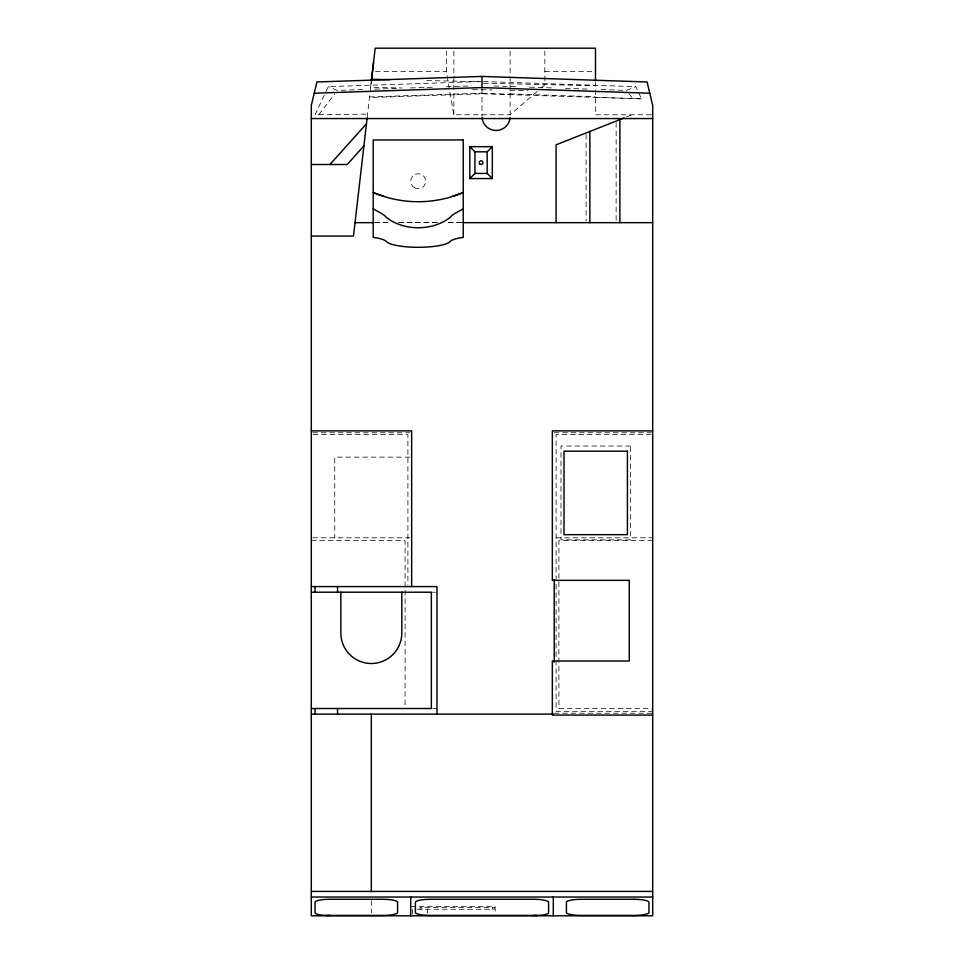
<?xml version="1.0" encoding="UTF-8"?>
<svg xmlns="http://www.w3.org/2000/svg" width="964" height="964" viewBox="0 0 964 964"><rect width="100%" height="100%" fill="white"/><g stroke="black" fill="none" stroke-linecap="round" stroke-linejoin="round"><path stroke-width="0.72" stroke-dasharray="4.82 3.62" d="M367.2 117.295L371.586 79.301M371.176 82.326L370.598 87.278L402.145 87.977M479.012 81.591L328.182 86.652L315.071 114.752L367.573 114.114M318.795 114.704L334.809 93.882M537.008 91.556L510.137 114.788L453.863 114.788L446.356 71.649L446.356 51.128M541.479 87.688L544.841 84.784L544.841 51.128M626.516 90.411L635.818 86.652L641.518 98.846L482 93.785L369.477 97.557M626.552 116.981L632.071 114.788M362.813 89.556L337.484 90.411L328.182 86.652M374.731 89.158L398.566 88.363M410.483 87.953L434.318 87.158M446.248 86.76L468.588 86.013M369.549 96.93L482 93.159M375.43 71.649L446.356 71.649M544.841 71.649L594.041 71.649M651.23 114.788L595.487 114.788L595.487 81.928M374.695 222.491L389.709 222.491M398.71 222.491L437.728 222.491M448.236 222.491L461.744 222.491M374.586 222.66L389.625 222.66M398.638 222.66L437.728 222.66M448.248 222.66L461.78 222.66M312.782 432.764L409.772 432.764M554.228 432.764L651.218 432.764M313.167 434.631L407.905 434.631L407.905 585.1M651.218 434.631L556.095 434.631L556.095 711.324L652.7 711.324M409.772 457.141L334.737 457.141L334.737 537.804M312.782 537.804L409.772 537.804M556.095 537.804L652.7 537.804M311.3 540.623L405.085 540.623L405.085 708.516M652.7 540.623L558.915 540.623L558.915 708.516L652.7 708.516M431.354 592.209L435.571 592.209M432.764 708.516L436.981 708.516M554.228 713.203L652.7 713.203M410.712 906.425L495.135 906.425L495.135 913.125M417.099 909.233L494.195 909.233L494.195 907.353L420.099 907.353L420.099 909.233M426.799 80.53L482 81.759M483.494 83.229L595.487 85.724M472.589 89.544L492.074 89.977M510.052 90.387L528.043 90.785M483.494 81.542L635.818 86.652M493.917 85.953L517.752 86.76M529.682 87.158L553.517 87.953M565.434 88.363L589.269 89.158M601.187 89.556L625.034 90.363M510.137 93.894L595.487 96.761M482 93.267L510.137 94.207M595.487 97.304L641.518 98.846M628.95 93.568L633.011 98.846M616.129 122.585L616.129 221.166M586.112 134.442L586.112 221.166M510.137 51.164L510.137 116.403M492.315 907.353L492.315 909.233M482 88.881L482 116.403M453.863 51.164L453.863 114.788M427.594 909.233L427.594 913.173M421.967 907.353L421.967 909.233M412.592 909.233L412.592 914.487M371.321 900.75L371.321 912.788M630.42 446.031L561.012 446.031L561.012 539.828L630.42 539.828L630.42 446.031M414.472 187.727A7.507 7.507 0 0 0 425.727 181.22A7.507 7.507 0 0 0 414.472 174.725A7.507 7.507 0 0 0 414.472 187.727"/><path stroke-width="1.45" d="M367.127 117.982L353.499 236.047L311.3 236.047M371.441 80.615L375.177 48.2L595.487 48.2L595.487 80.578M371.357 80.88L373.586 62.009M329.941 164.507L366.453 123.814M363.91 145.865L347.185 164.507L311.3 164.507M492.315 178.569L487.182 173.448L487.182 151.818L492.315 146.685L469.805 146.685L469.805 178.569L492.315 178.569L492.315 146.685M469.805 178.569L474.939 173.448L474.939 151.818L469.805 146.685M463.238 208.827L455.864 212.948A27.703 5.832 -17.4 0 0 450.104 217.382C432.559 231.203 403.868 231.203 386.335 217.382A27.703 5.832 17.4 0 0 380.563 212.948L373.201 208.827M624.094 117.945L556.095 144.805L556.095 222.66M482 76.433L316.927 81.964L311.3 105.413L311.3 915.8L652.7 915.8L652.7 105.413L647.073 81.964L482 76.433L482 87.591L649.784 93.219M314.216 93.219L482 87.591M330.049 915.426L326.302 915.414A13.243 2.651 0 0 1 315.047 912.8L315.047 902.292A15.002 3 0 0 1 330.049 899.292L382.575 899.292A15.002 3 0 0 1 397.59 902.292L397.59 912.8A15.147 3.025 0 0 1 382.575 915.426L326.724 915.426M311.3 118.548L652.7 118.548M474.939 151.818L487.182 151.818M474.939 173.448L487.182 173.448M355.041 222.66L373.08 222.66M463.286 222.66L652.7 222.66M311.3 430.884L411.652 430.884L411.652 586.582M652.7 430.884L552.348 430.884L552.348 580.352L629.263 580.352L629.263 661.015L552.348 661.015L552.348 715.083L652.7 715.083M311.3 586.582L436.981 586.582L436.981 714.143M311.3 592.209L431.354 592.209L431.354 708.516L311.3 708.516M311.3 714.143L553.396 714.143M311.3 891.411L652.7 891.411M311.3 897.038L652.7 897.038M536.924 915.426L430.414 915.426A15.147 3.025 0 0 1 415.412 912.8L415.412 902.292A15.002 3 0 0 1 430.414 899.292L533.586 899.292A15.002 3 0 0 1 548.588 902.292L548.588 912.8A13.243 2.651 0 0 1 537.334 915.414L533.586 915.426M371.586 79.301L389.492 79.699M619.876 119.608L619.876 222.66M589.86 131.465L589.86 222.66M554.228 579.726L554.228 662.208M553.288 897.038L553.288 915.8M410.712 897.038L410.712 915.8M401.807 592.209L401.807 633.011A30.487 30.487 0 0 1 371.321 663.497A30.487 30.487 0 0 1 340.834 633.011L340.834 592.209M371.321 714.143L371.321 891.724M337.557 586.582L337.557 592.209M337.557 708.516L337.557 714.143M315.047 586.582L315.047 592.209M315.047 708.516L315.047 714.143M510.089 117.632A14.074 14.074 0 0 1 496.074 130.477A14.074 14.074 0 0 1 482.048 117.632M463.25 192.499A114.559 114.559 0 0 1 373.189 192.499A117.054 114.186 0 0 0 384.07 196.295M463.238 192.475A117.054 114.186 0 0 1 452.369 196.295M463.238 139.961L373.201 139.961L373.201 237.385A28.221 6.218 0 0 1 386.335 241.518A32.499 7.158 0 0 0 418.219 247.302A32.499 7.158 0 0 0 450.116 241.518A28.221 6.218 0 0 1 463.238 237.385L463.238 139.961M627.419 451.188L564.012 451.188L564.012 534.671L627.419 534.671L627.419 451.188M633.951 899.292L581.425 899.292A15.002 3 0 0 0 566.41 902.292L566.41 912.8A15.147 3.025 0 0 0 581.425 915.426L633.951 915.426A15.147 3.025 0 0 0 648.953 912.8L648.953 902.292A15.002 3 0 0 0 633.951 899.292M480.12 164.254A1.88 1.88 0 0 0 482.94 162.627A1.88 1.88 0 0 0 480.12 161A1.88 1.88 0 0 0 480.12 164.254"/></g></svg>
